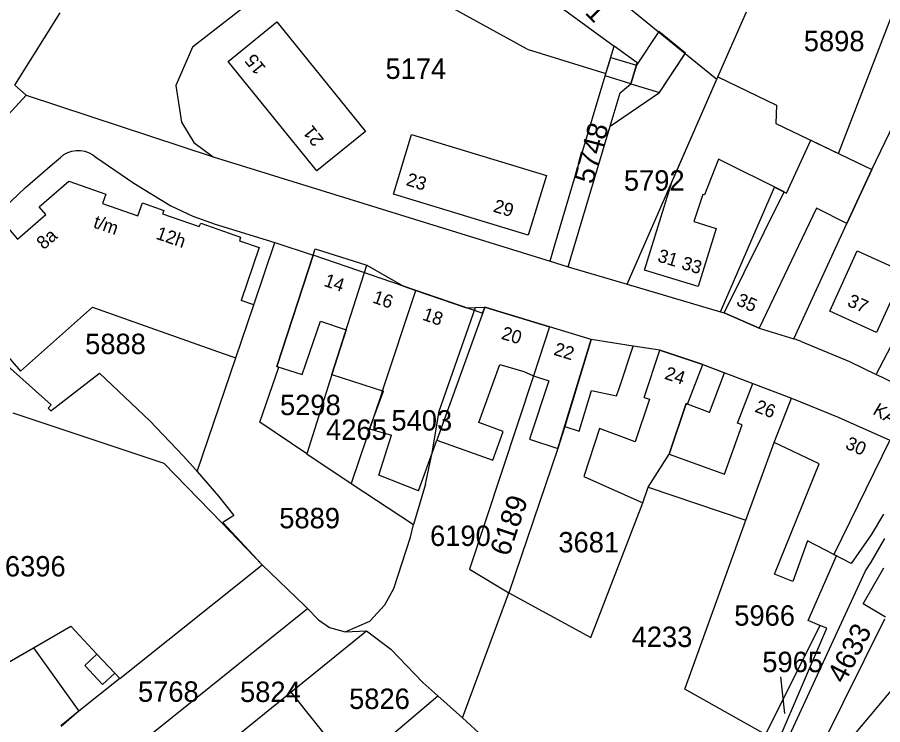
# Model space of a CAD drawing. Extents: x 191922 to 199923, y 328959 to 333350.
# Drawn here: x 196503.4 to 196617.8, y 331297.2 to 331390.7 of the extents above; entities that cross this region are included whole.
import ezdxf

# ---------------------------------------------------------------- set-up
doc = ezdxf.new("R2010")
doc.units = 0
for name, color, linetype in [('bouwvlak', 7, 'Continuous'), ('enkelbestemming', 7, 'Continuous'), ('Level 6', 7, 'Continuous'), ('maatvoering - maximum aantal wooneenheden', 7, 'Continuous'), ('Maatvoering_symbolen', 7, 'Continuous'), ('recreatiewoning', 7, 'Continuous')]:
    doc.layers.add(name, color=color, linetype=linetype)

msp = doc.modelspace()

# ---------------------------------------------------------------- linework, layer by layer
at = {"layer": 'bouwvlak'}
msp.add_line((196604.32, 331303.47), (196604.84, 331298.65), dxfattribs=at)
at = {"layer": 'Level 6'}
for p, q in [((196612, 331372.68), (196624.74, 331405.7)), ((196569.32, 331404.19), (196591.72, 331385.92)), ((196570.8, 331386.49), (196544.75, 331400.84)), ((196564.31, 331400.06), (196582.33, 331386.9)), ((196535.03, 331393.36), (196526.55, 331386.76)), ((196616.38, 331370.57), (196627.66, 331394)), ((196503.04, 331381.73), (196509.02, 331391.3)), ((196595.9, 331382.51), (196599.8, 331391.41)), ((196526.55, 331386.76), (196524.33, 331381.66)), ((196570.8, 331386.49), (196581.21, 331383.25)), ((196581.21, 331383.25), (196582.33, 331386.9)), ((196585.36, 331384.69), (196582.33, 331386.9)), ((196588.3, 331380.77), (196591.72, 331385.92)), ((196591.72, 331385.92), (196595.9, 331382.51)), ((196584.51, 331381.92), (196585.36, 331384.69)), ((196577.79, 331371.78), (196581.12, 331382.96)), ((196581.12, 331382.96), (196581.21, 331383.25)), ((196503.04, 331381.73), (196504.52, 331380.38)), ((196583.11, 331380.73), (196584.51, 331381.92)), ((196584.03, 331355.4), (196595.9, 331382.51)), ((196524.33, 331381.66), (196525.08, 331376.82)), ((196581.79, 331376.32), (196588.3, 331380.77)), ((196581.79, 331376.32), (196583.11, 331380.73)), ((196496.92, 331372.17), (196504.52, 331380.38)), ((196504.52, 331380.38), (196529.27, 331372.25)), ((196525.08, 331376.82), (196526.71, 331374.14)), ((196576.59, 331358.91), (196581.79, 331376.32)), ((196526.71, 331374.14), (196529.27, 331372.25)), ((196605.1, 331367.45), (196608.35, 331374.45)), ((196608.35, 331374.45), (196612, 331372.68)), ((196509.07, 331372.17), (196509.52, 331372.54)), ((196509.52, 331372.54), (196510.03, 331372.82)), ((196510.03, 331372.82), (196510.58, 331373.01)), ((196510.58, 331373.01), (196511.15, 331373.1)), ((196511.15, 331373.1), (196511.73, 331373.1)), ((196511.73, 331373.1), (196512.31, 331372.99)), ((196512.31, 331372.99), (196512.85, 331372.79)), ((196512.85, 331372.79), (196513.35, 331372.49)), ((196508.02, 331371.26), (196509.07, 331372.17)), ((196513.35, 331372.49), (196513.75, 331372.22)), ((196513.75, 331372.22), (196518.76, 331368.76)), ((196529.27, 331372.25), (196573.83, 331358.44)), ((196574.46, 331360.6), (196577.79, 331371.78)), ((196504.39, 331368.14), (196508.02, 331371.26)), ((196613.1, 331363.45), (196616.38, 331370.57)), ((196497.07, 331361.26), (196504.39, 331368.14)), ((196518.76, 331368.76), (196523.68, 331365.75)), ((196596.39, 331351.74), (196603.52, 331368.25)), ((196603.52, 331368.25), (196605.1, 331367.45)), ((196523.68, 331365.75), (196526.56, 331364.39)), ((196526.56, 331364.39), (196529.51, 331363.34)), ((196606.08, 331348.16), (196613.1, 331363.45)), ((196529.51, 331363.34), (196537.43, 331360.94)), ((196534.63, 331352.68), (196537.43, 331360.94)), ((196537.43, 331360.94), (196542.48, 331359.26)), ((196542.48, 331359.26), (196542.76, 331360.08)), ((196542.76, 331360.08), (196549.61, 331357.94)), ((196573.83, 331358.44), (196574.46, 331360.6)), ((196537.69, 331344.53), (196542.48, 331359.26)), ((196576.23, 331357.71), (196576.59, 331358.91)), ((196544.98, 331343.45), (196549.61, 331357.94)), ((196549.61, 331357.94), (196554.45, 331355.14)), ((196573.83, 331358.44), (196576.23, 331357.71)), ((196576.23, 331357.71), (196584.03, 331355.4)), ((196584.03, 331355.4), (196596.39, 331351.74)), ((196551.63, 331341.17), (196556.07, 331354.58)), ((196554.45, 331355.14), (196556.07, 331354.58)), ((196556.07, 331354.58), (196562.79, 331352.27)), ((196532.25, 331345.67), (196534.63, 331352.68)), ((196559.18, 331338.6), (196563.99, 331352.33)), ((196562.79, 331352.27), (196563.99, 331352.33)), ((196563.99, 331352.33), (196565.2, 331352.39)), ((196565.2, 331352.39), (196573.78, 331349.77)), ((196616.98, 331343.48), (196621.69, 331352.54)), ((196596.39, 331351.74), (196596.85, 331351.6)), ((196596.85, 331351.6), (196601.51, 331349.59)), ((196573.78, 331349.77), (196571.64, 331343.31)), ((196579.29, 331348.1), (196573.78, 331349.77)), ((196601.51, 331349.59), (196606.08, 331348.16)), ((196579.29, 331348.1), (196575.77, 331336.58)), ((196584.82, 331347.22), (196579.29, 331348.1)), ((196606.95, 331347.89), (196606.08, 331348.16)), ((196606.95, 331347.89), (196613.46, 331345.18)), ((196499.31, 331346.98), (196507.83, 331339.44)), ((196588.35, 331346.67), (196584.82, 331347.22)), ((196594.06, 331344.77), (196588.35, 331346.67)), ((196527.15, 331330.66), (196532.25, 331345.67)), ((196613.46, 331345.18), (196616.98, 331343.48)), ((196535.45, 331337.15), (196537.96, 331344.45)), ((196537.96, 331344.45), (196537.69, 331344.53)), ((196592.02, 331339.53), (196594.06, 331344.77)), ((196594.06, 331344.77), (196605.77, 331340.32)), ((196507.77, 331338.65), (196514.24, 331343.64)), ((196514.24, 331343.64), (196520.88, 331337.33)), ((196544.98, 331343.45), (196541.65, 331332.96)), ((196571.64, 331343.31), (196563.17, 331317.71)), ((196616.98, 331343.48), (196617.67, 331343.15)), ((196617.67, 331343.15), (196620.28, 331341.89)), ((196551.63, 331341.17), (196547.53, 331329.07)), ((196507.83, 331339.44), (196507.46, 331339.02)), ((196589.59, 331332.92), (196591.85, 331339.62)), ((196591.85, 331339.62), (196592.02, 331339.53)), ((196603.46, 331334.48), (196605.77, 331340.32)), ((196605.77, 331340.32), (196611.94, 331337.82)), ((196502.76, 331338.38), (196506.08, 331337.28)), ((196507.46, 331339.02), (196507.77, 331338.65)), ((196558.25, 331333.09), (196559.18, 331338.6)), ((196506.08, 331337.28), (196522.76, 331331.73)), ((196520.88, 331337.33), (196525.31, 331332.72)), ((196541.65, 331332.96), (196535.45, 331337.15)), ((196611.94, 331337.82), (196618.78, 331334.8)), ((196575.77, 331336.58), (196574.88, 331333.66)), ((196618.78, 331334.8), (196611.37, 331319.67)), ((196574.88, 331333.66), (196568.36, 331314.6)), ((196599.74, 331324.21), (196603.46, 331334.48)), ((196525.31, 331332.72), (196526.99, 331330.85)), ((196541.65, 331332.96), (196547.53, 331329.07)), ((196557.36, 331328.96), (196558.25, 331333.09)), ((196586.8, 331328.56), (196589.59, 331332.92)), ((196522.76, 331331.73), (196530.42, 331323.84)), ((196526.99, 331330.85), (196527.15, 331330.66)), ((196527.15, 331330.66), (196529.96, 331327.4)), ((196547.53, 331329.07), (196555.75, 331323.64)), ((196557.36, 331328.96), (196555.75, 331323.64)), ((196586.1, 331326.48), (196586.8, 331328.56)), ((196529.96, 331327.4), (196531.98, 331324.81)), ((196579.23, 331308.71), (196586.1, 331326.48)), ((196531.98, 331324.81), (196530.54, 331323.91)), ((196530.42, 331323.84), (196535.76, 331318.32)), ((196530.54, 331323.91), (196535.76, 331318.32)), ((196555.36, 331321.97), (196555.75, 331323.64)), ((196591.64, 331301.87), (196599.74, 331324.21)), ((196553.16, 331315.19), (196555.36, 331321.97)), ((196616.29, 331318.65), (196618.11, 331321.8)), ((196607.98, 331310.95), (196611.71, 331319.49)), ((196611.37, 331319.67), (196611.71, 331319.49)), ((196516.93, 331303.28), (196535.76, 331318.32)), ((196535.76, 331318.32), (196541.34, 331312.92)), ((196563.17, 331317.71), (196568.36, 331314.6)), ((196615.54, 331317.52), (196616.29, 331318.65)), ((196605.51, 331295.71), (196615.54, 331317.52)), ((196551.99, 331313.01), (196553.16, 331315.19)), ((196562.23, 331298.07), (196568.36, 331314.6)), ((196568.36, 331314.6), (196579.23, 331308.71)), ((196550.01, 331310.86), (196551.99, 331313.01)), ((196521.1, 331295.96), (196541.74, 331312.51)), ((196541.34, 331312.92), (196541.74, 331312.51)), ((196541.74, 331312.51), (196543.19, 331311.04)), ((196543.19, 331311.04), (196544.66, 331310.01)), ((196546.73, 331309.43), (196550.01, 331310.86)), ((196609.54, 331310.29), (196607.98, 331310.95)), ((196618.08, 331311.11), (196609.52, 331293.91)), ((196539.52, 331301.48), (196549.53, 331309.58)), ((196544.66, 331310.01), (196546.73, 331309.43)), ((196546.73, 331309.43), (196549.53, 331309.58)), ((196549.53, 331309.58), (196552.79, 331307.14)), ((196609.54, 331310.29), (196602.35, 331295.85)), ((196604, 331294.92), (196610.44, 331309.91)), ((196610.44, 331309.91), (196609.54, 331310.29)), ((196552.79, 331307.14), (196557, 331302.76)), ((196622.55, 331305.99), (196612.19, 331293.67)), ((196516.93, 331303.28), (196511.51, 331298.95)), ((196557, 331302.76), (196558.99, 331300.97)), ((196602.35, 331295.85), (196591.64, 331301.87)), ((196525.77, 331290.31), (196539.52, 331301.48)), ((196544.35, 331288.63), (196558.99, 331300.97)), ((196558.99, 331300.97), (196562.23, 331298.07)), ((196511.51, 331298.95), (196509.16, 331296.93)), ((196562.23, 331298.07), (196564.93, 331295.61))]:
    msp.add_line(p, q, dxfattribs=at)
for points in [[(196497.81, 331302.93), (196505.5, 331307.33), (196510.45, 331310.2)], [(196510.45, 331310.2), (196513.87, 331306.5), (196516.24, 331303.99), (196516.93, 331303.28)]]:
    msp.add_lwpolyline(points, dxfattribs=at)
at = {"layer": 'recreatiewoning'}
for p, q in [((196531.26, 331384.86), (196537.69, 331390.09)), ((196537.69, 331390.09), (196549.41, 331375.58)), ((196588.21, 331388.8), (196585.26, 331384.36)), ((196591.74, 331385.94), (196588.21, 331388.8)), ((196581.12, 331382.96), (196581.87, 331385.39)), ((196581.87, 331385.39), (196585.26, 331384.36)), ((196588.3, 331380.77), (196591.74, 331385.94)), ((196542.98, 331370.39), (196531.26, 331384.86)), ((196585.26, 331384.36), (196584.51, 331381.92)), ((196584.51, 331381.92), (196581.12, 331382.96)), ((196589.94, 331368.91), (196596.04, 331382.84)), ((196596.04, 331382.84), (196603.8, 331379.1)), ((196584.51, 331381.92), (196588.3, 331380.77)), ((196603.8, 331379.1), (196603.72, 331376.67)), ((196603.72, 331376.67), (196616.38, 331370.57)), ((196549.41, 331375.58), (196542.98, 331370.39)), ((196553.11, 331367.33), (196555.52, 331375.2)), ((196555.52, 331375.2), (196573.35, 331369.76)), ((196596.11, 331371.95), (196594.26, 331367.24)), ((196604.81, 331367.6), (196596.11, 331371.95)), ((196616.38, 331370.57), (196613.1, 331363.45)), ((196573.35, 331369.76), (196570.95, 331361.9)), ((196506.26, 331365.62), (196510.16, 331369.04)), ((196510.16, 331369.04), (196515.05, 331367.31)), ((196586.33, 331357.26), (196589.94, 331368.91)), ((196515.05, 331367.31), (196514.64, 331366.07)), ((196570.95, 331361.9), (196553.11, 331367.33)), ((196594.06, 331367.27), (196592.86, 331363.69)), ((196594.26, 331367.24), (196594.06, 331367.27)), ((196596.85, 331351.6), (196604.81, 331367.6)), ((196514.64, 331366.07), (196519.32, 331364.46)), ((196519.32, 331364.46), (196519.92, 331366.15)), ((196519.92, 331366.15), (196522.72, 331365.17)), ((196503.37, 331361.38), (196507.11, 331364.64)), ((196507.11, 331364.64), (196506.26, 331365.62)), ((196522.72, 331365.17), (196522.58, 331364.69)), ((196522.58, 331364.69), (196527.42, 331363.03)), ((196609.07, 331365.47), (196601.51, 331349.59)), ((196613.1, 331363.45), (196609.07, 331365.47)), ((196527.42, 331363.03), (196527.62, 331363.47)), ((196527.62, 331363.47), (196532.89, 331361.64)), ((196592.86, 331363.69), (196595.79, 331362.79)), ((196502.18, 331362.76), (196503.37, 331361.38)), ((196595.79, 331362.79), (196593.43, 331355.09)), ((196532.89, 331361.64), (196532.76, 331361.13)), ((196532.76, 331361.13), (196535.35, 331360.25)), ((196535.35, 331360.25), (196532.97, 331353.25)), ((196542.48, 331359.26), (196537.69, 331344.53)), ((196564.83, 331351.57), (196542.48, 331359.26)), ((196610.85, 331351.84), (196614.47, 331359.82)), ((196614.47, 331359.82), (196620.64, 331357.01)), ((196593.43, 331355.09), (196586.33, 331357.26)), ((196620.64, 331357.01), (196617.01, 331349.02)), ((196493.73, 331355.49), (196503.76, 331343.91)), ((196534.63, 331352.68), (196532.97, 331353.25)), ((196503.76, 331343.91), (196513.29, 331352.36)), ((196513.29, 331352.36), (196530.6, 331346.23)), ((196532.25, 331345.67), (196534.63, 331352.68)), ((196565.2, 331352.39), (196558.87, 331334.8)), ((196565.2, 331352.39), (196564.83, 331351.57)), ((196579.29, 331348.1), (196565.2, 331352.39)), ((196601.51, 331349.59), (196596.85, 331351.6)), ((196617.01, 331349.02), (196610.85, 331351.84)), ((196541.03, 331343.45), (196543.48, 331350.5)), ((196543.48, 331350.5), (196546.87, 331349.36)), ((196546.87, 331349.36), (196544.98, 331343.45)), ((196574.88, 331333.66), (196579.29, 331348.1)), ((196584.82, 331347.22), (196579.29, 331348.1)), ((196530.6, 331346.23), (196532.25, 331345.67)), ((196582.96, 331341.62), (196584.82, 331347.22)), ((196586.27, 331340.44), (196588.35, 331346.67)), ((196588.35, 331346.67), (196594.06, 331344.77)), ((196537.69, 331344.53), (196541.03, 331343.45)), ((196564.4, 331337.1), (196567.18, 331344.79)), ((196567.18, 331344.79), (196570.35, 331343.86)), ((196594.06, 331344.77), (196596.91, 331343.69)), ((196544.98, 331343.45), (196551.82, 331341.28)), ((196570.35, 331343.86), (196571.64, 331343.31)), ((196571.64, 331343.31), (196573.66, 331342.64)), ((196594.91, 331338.44), (196596.9, 331343.69)), ((196573.66, 331342.64), (196571.1, 331334.91)), ((196582.63, 331340.63), (196582.96, 331341.62)), ((196598.65, 331337.03), (196600.64, 331342.27)), ((196600.65, 331342.27), (196605.77, 331340.32)), ((196549.96, 331336.3), (196551.82, 331341.28)), ((196577.68, 331335.99), (196579.32, 331341.34)), ((196579.32, 331341.34), (196582.63, 331340.63)), ((196586.98, 331340.19), (196585.07, 331334.56)), ((196586.27, 331340.44), (196586.98, 331340.19)), ((196591.85, 331339.62), (196589.59, 331332.92)), ((196592.02, 331339.53), (196591.85, 331339.62)), ((196594.91, 331338.44), (196592.02, 331339.53)), ((196605.77, 331340.32), (196611.94, 331337.82)), ((196567.64, 331335.93), (196564.4, 331337.1)), ((196611.94, 331337.82), (196618.78, 331334.8)), ((196549.96, 331336.3), (196552.84, 331335.44)), ((196566.27, 331332.14), (196567.64, 331335.93)), ((196575.77, 331336.58), (196577.68, 331335.99)), ((196580.39, 331336.31), (196578.32, 331329.98)), ((196585.07, 331334.56), (196580.39, 331336.31)), ((196596.92, 331330.27), (196599.24, 331336.81)), ((196599.24, 331336.81), (196598.65, 331337.03)), ((196551.16, 331330.15), (196552.84, 331335.44)), ((196556.44, 331328.08), (196558.87, 331334.8)), ((196558.87, 331334.8), (196566.27, 331332.14)), ((196571.1, 331334.91), (196574.88, 331333.66)), ((196599.74, 331324.21), (196603.46, 331334.48)), ((196609.45, 331331.67), (196603.46, 331334.48)), ((196589.59, 331332.92), (196596.92, 331330.27)), ((196603.54, 331317.06), (196609.45, 331331.67)), ((196556.44, 331328.08), (196551.16, 331330.15)), ((196578.32, 331329.98), (196586.1, 331326.48)), ((196586.1, 331326.48), (196586.8, 331328.56)), ((196586.8, 331328.56), (196599.74, 331324.21)), ((196617.94, 331324.99), (196616.33, 331322.28)), ((196616.33, 331322.28), (196613.68, 331318.48)), ((196607.87, 331321.48), (196605.94, 331316.08)), ((196613.68, 331318.48), (196607.87, 331321.48)), ((196615.27, 331313.12), (196618, 331317.92)), ((196605.94, 331316.08), (196603.54, 331317.06)), ((196618.21, 331311.39), (196615.27, 331313.12)), ((196497.81, 331302.93), (196505.5, 331307.33)), ((196505.5, 331307.33), (196511.51, 331298.95)), ((196512.28, 331304.97), (196513.87, 331306.5)), ((196513.87, 331306.5), (196516.24, 331303.99)), ((196514.64, 331302.49), (196512.28, 331304.97)), ((196516.24, 331303.99), (196514.64, 331302.49)), ((196525.77, 331290.31), (196539.52, 331301.48)), ((196539.52, 331301.48), (196547.57, 331291.42)), ((196511.51, 331298.95), (196509.12, 331296.99))]:
    msp.add_line(p, q, dxfattribs=at)

# ---------------------------------------------------------------- texts
at = {"layer": 'enkelbestemming'}
for s, rotation, p in [('5791', 315.0405, (196574.07, 331395.49)), ('5748', 74.9572, (196579.53, 331368.54)), ('6189', 71.2909, (196568.37, 331319.3)), ('4633', 62.7664, (196612.77, 331302.46))]:
    msp.add_text(s, height=2.7, rotation=rotation, dxfattribs=at).set_placement(p)
for s, p in [('5898', (196607.4, 331386.21)), ('5174', (196552.06, 331382.55)), ('5792', (196583.6, 331367.77)), ('5888', (196512.33, 331346.16)), ('5298', (196538.11, 331338.09)), ('5403', (196552.85, 331336.05)), ('4265', (196544.2, 331334.82)), ('5889', (196538.01, 331323.13)), ('6190', (196557.96, 331320.79)), ('3681', (196574.93, 331319.94)), ('6396', (196501.72, 331316.76)), ('5966', (196598.2, 331310.25)), ('4233', (196584.62, 331307.43)), ('5965', (196601.91, 331304.11)), ('5768', (196519.32, 331300.19)), ('5824', (196532.82, 331300.16)), ('5826', (196547.25, 331299.24))]:
    msp.add_text(s, height=2.7, dxfattribs=at).set_placement(p)
at = {"layer": 'maatvoering - maximum aantal wooneenheden'}
for s, rotation, p in [('15', 128.991, (196536.32, 331384.01)), ('21', 128.991, (196544, 331374.53)), ('23', 343.0701, (196554.68, 331368.52)), ('29', 343.0701, (196566.2, 331365.02)), ('t/m', 341.0211, (196513.29, 331362.94)), ('8a', 41.1859, (196506.84, 331359.89)), ('12h', 341.0754, (196521.58, 331361.44)), ('31', 343.0153, (196587.94, 331358.44)), ('33', 343.0153, (196591.1, 331357.47)), ('14', 341.0211, (196543.8, 331355.21)), ('16', 341.0211, (196550.24, 331353)), ('35', 336.666, (196598.35, 331352.7)), ('37', 335.409, (196613.03, 331352.6)), ('18', 341.0211, (196556.83, 331350.73)), ('20', 343.0701, (196567.27, 331348.2)), ('22', 343.0701, (196574.21, 331346.09)), ('24', 341.5651, (196588.87, 331342.92)), ('26', 339.1889, (196600.81, 331338.57)), ('30', 336.2064, (196612.77, 331333.74))]:
    msp.add_text(s, height=1.75, rotation=rotation, dxfattribs=at).set_placement(p)
at = {"layer": 'Maatvoering_symbolen'}
msp.add_text('KANUNNIK VAN NUIJSSTRAAT', height=1.75, rotation=329.1247, dxfattribs=at).set_placement((196616.4, 331338.31))

doc.saveas('drawing.dxf')
